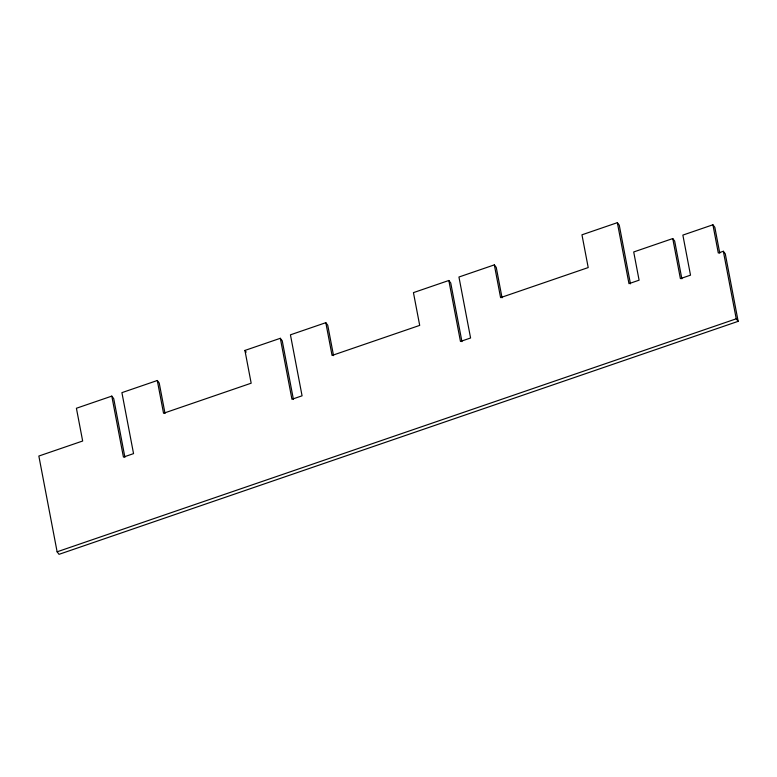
<?xml version="1.0" encoding="UTF-8"?>
<svg xmlns="http://www.w3.org/2000/svg" width="777" height="777" viewBox="0 0 777 777"><rect width="100%" height="100%" fill="white"/><g stroke="black" fill="none" stroke-linecap="round" stroke-linejoin="round"><path stroke-width="1.17" d="M111.801 396.115L76.408 408.255L82.663 441.015L38.85 456.041L57.119 551.806L59.033 554.331L738.15 321.338L725.271 253.807L723.348 251.272L718.298 253.011L712.917 224.786L682.866 235.101L690.51 275.165L680.399 278.632L672.756 238.568L633.711 251.962L639.092 280.186L628.981 283.654L617.356 222.669L581.963 234.809L588.208 267.57L500.582 297.63L494.337 264.879L458.945 277.02L470.58 337.995L460.47 341.462L448.834 280.487L413.442 292.628L419.697 325.388L332.07 355.448L325.816 322.688L290.433 334.829L302.068 395.814L291.948 399.281L280.322 338.296L244.93 350.437L251.175 383.197L163.549 413.267L157.304 380.507L121.911 392.647L133.547 453.622L123.436 457.099L111.801 396.115L113.724 398.64L124.903 457.274M57.119 551.806L736.237 318.813L738.15 321.338M712.917 224.786L714.83 227.311L719.764 253.185M672.756 238.568L674.669 241.093L681.856 278.807M617.356 222.669L619.269 225.194L630.458 283.838M494.337 264.879L496.25 267.405L502.049 297.824M448.834 280.487L450.747 283.013L461.936 341.647M325.816 322.688L327.739 325.213L333.537 355.633M280.322 338.296L282.236 340.831L293.424 399.465M244.93 350.437L246.202 352.127M157.304 380.507L159.217 383.032L165.025 413.451M723.348 251.272L736.237 318.813"/></g></svg>
